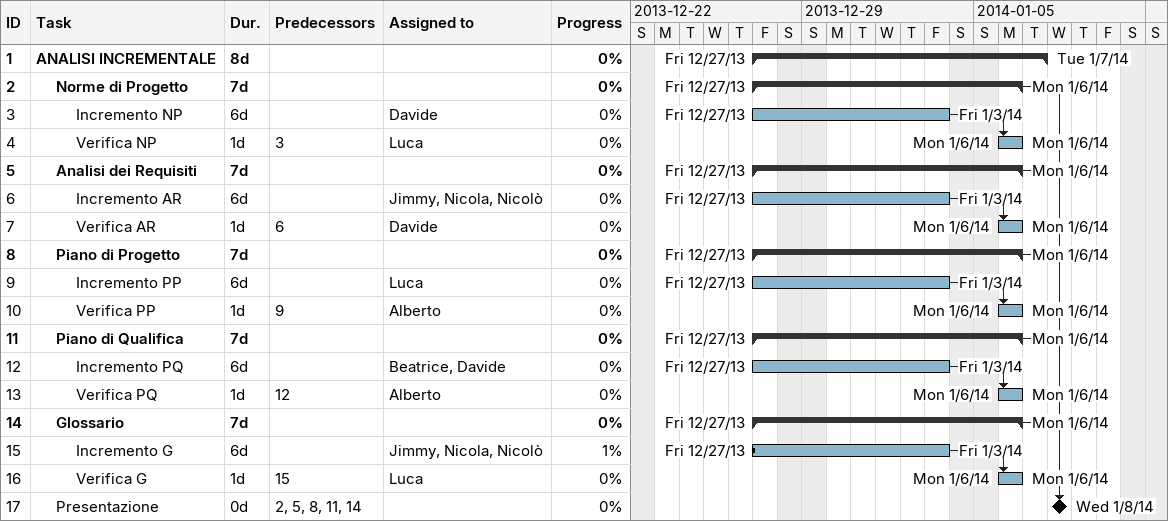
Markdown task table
| ID | Level | Task | Duration | Start | Finish | Predecessors | Resources | % complete |
|---|---|---|---|---|---|---|---|---|
| 1 | 1 | **ANALISI INCREMENTALE** | 8d | 2013-12-27 | 2014-01-07 |  |  | 0 |
| 2 | 2 | **Norme di Progetto** | 7d | 2013-12-27 | 2014-01-06 |  |  | 0 |
| 3 | 3 | Incremento NP | 6d | 2013-12-27 | 2014-01-03 |  | Davide | 0 |
| 4 | 3 | Verifica NP | 1d | 2014-01-06 | 2014-01-06 | 3 | Luca | 0 |
| 5 | 2 | **Analisi dei Requisiti** | 7d | 2013-12-27 | 2014-01-06 |  |  | 0 |
| 6 | 3 | Incremento AR | 6d | 2013-12-27 | 2014-01-03 |  | Jimmy, Nicola, Nicolò | 0 |
| 7 | 3 | Verifica AR | 1d | 2014-01-06 | 2014-01-06 | 6 | Davide | 0 |
| 8 | 2 | **Piano di Progetto** | 7d | 2013-12-27 | 2014-01-06 |  |  | 0 |
| 9 | 3 | Incremento PP | 6d | 2013-12-27 | 2014-01-03 |  | Luca | 0 |
| 10 | 3 | Verifica PP | 1d | 2014-01-06 | 2014-01-06 | 9 | Alberto | 0 |
| 11 | 2 | **Piano di Qualifica** | 7d | 2013-12-27 | 2014-01-06 |  |  | 0 |
| 12 | 3 | Incremento PQ | 6d | 2013-12-27 | 2014-01-03 |  | Beatrice, Davide | 0 |
| 13 | 3 | Verifica PQ | 1d | 2014-01-06 | 2014-01-06 | 12 | Alberto | 0 |
| 14 | 2 | **Glossario** | 7d | 2013-12-27 | 2014-01-06 |  |  | 0 |
| 15 | 3 | Incremento G | 6d | 2013-12-27 | 2014-01-03 |  | Jimmy, Nicola, Nicolò | 1 |
| 16 | 3 | Verifica G | 1d | 2014-01-06 | 2014-01-06 | 15 | Luca | 0 |
| 17 | 2 | Presentazione | 0d | 2014-01-08 | 2014-01-08 | 2, 5, 8, 11, 14 |  | 0 |
